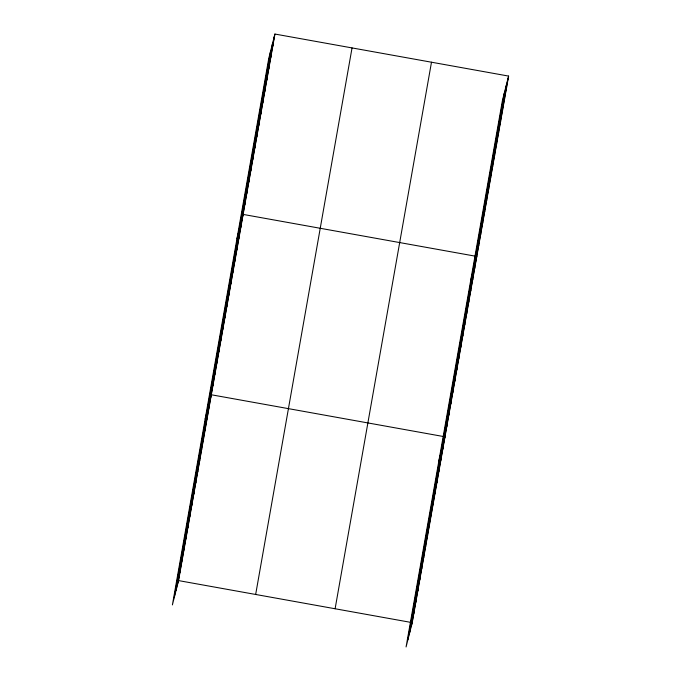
<?xml version="1.0" encoding="UTF-8"?>
<svg xmlns="http://www.w3.org/2000/svg" width="681" height="681" viewBox="0 0 681 681"><rect width="100%" height="100%" fill="white"/><g stroke="black" fill="none" stroke-linecap="round" stroke-linejoin="round"><path stroke-width="1.02" d="M174.217 597.714L270.595 51.177M176.098 590.299L272.468 43.754M177.92 583.098L274.298 36.553M274.928 34.05L268.774 58.37L172.395 604.915L178.55 580.595L274.928 34.05L508.605 76.085L412.226 622.63L406.072 646.95L502.45 100.405L508.605 76.085M255.664 594.462L352.043 47.917M335.112 608.754L431.49 62.209M407.893 639.748L504.272 93.203M409.775 632.334L506.153 85.789M411.596 625.132L507.975 78.587M272.306 47.832L272.936 45.321M270.314 59.102L270.953 56.591M268.331 70.373L268.961 67.87M266.339 81.643L266.978 79.141M264.356 92.914L264.986 90.411M262.364 104.193L263.002 101.682M260.38 115.464L261.01 112.961M258.388 126.734L259.027 124.231M256.405 138.005L257.035 135.502M254.413 149.284L255.052 146.773M252.43 160.554L253.06 158.043M250.438 171.825L251.076 169.322M248.454 183.095L249.084 180.593M246.462 194.374L247.101 191.863M244.479 205.645L245.109 203.134M236.971 238.733L243.126 214.413L475.798 256.26M240.504 228.186L241.134 225.683M238.512 239.457L239.15 236.954M236.528 250.736L237.158 248.225M234.536 262.006L235.175 259.495M232.553 273.277L233.183 270.774M230.561 284.547L231.2 282.045M228.578 295.826L229.208 293.315M226.586 307.097L227.224 304.586M224.602 318.368L225.232 315.865M222.61 329.638L223.249 327.135M220.627 340.909L221.257 338.406M218.635 352.188L219.273 349.676M216.652 363.458L217.282 360.956M214.66 374.729L215.298 372.226M212.676 385.999L213.306 383.497M205.16 419.096L211.314 394.767L444.999 436.802L438.836 461.122M208.761 408.208L209.39 405.697M206.828 419.138L207.467 416.627M204.904 430.069L205.534 427.557M202.972 440.999L203.61 438.496M201.048 451.929L201.678 449.426M199.116 462.859L199.754 460.356M197.192 473.789L197.822 471.286M195.26 484.719L195.898 482.216M193.336 495.649L193.974 493.146M191.412 506.587L192.042 504.076M189.48 517.517L190.118 515.006M187.556 528.447L188.186 525.936M185.624 539.378L186.262 536.866M183.7 550.308L184.33 547.805M181.767 561.238L182.406 558.735M179.844 572.168L180.474 569.665M505.983 89.858L506.621 87.355M504 101.128L504.63 98.626M502.008 112.408L502.638 109.896M500.016 123.678L500.654 121.175M498.032 134.949L498.662 132.446M496.04 146.219L496.679 143.717M494.057 157.498L494.687 154.987M492.065 168.769L492.703 166.258M490.082 180.039L490.712 177.537M488.09 191.31L488.728 188.807M486.106 202.589L486.736 200.078M484.114 213.86L484.753 211.348M482.131 225.13L482.761 222.627M480.139 236.401L480.777 233.898M478.156 247.671L478.786 245.169M470.648 280.768L476.802 256.439M474.18 270.221L474.81 267.71M472.188 281.491L472.827 278.989M470.205 292.762L470.835 290.259M468.213 304.041L468.851 301.53M466.23 315.312L466.86 312.8M464.238 326.582L464.876 324.079M462.254 337.853L462.884 335.35M460.262 349.123L460.901 346.62M458.279 360.402L458.909 357.891M456.287 371.673L456.925 369.17M454.304 382.943L454.934 380.441M452.312 394.214L452.95 391.711M450.328 405.493L450.958 402.982M448.336 416.763L448.975 414.252M446.353 428.034L446.983 425.531M442.437 450.235L443.067 447.732M440.505 461.165L441.143 458.662M438.581 472.103L439.211 469.592M436.649 483.033L437.287 480.522M434.725 493.963L435.355 491.452M432.793 504.893L433.431 502.382M430.869 515.823L431.499 513.321M428.945 526.753L429.575 524.251M427.013 537.684L427.651 535.181M425.089 548.614L425.719 546.111M423.156 559.544L423.795 557.041M421.233 570.474L421.862 567.971M419.3 581.404L419.939 578.901M417.376 592.342L418.006 589.831M415.444 603.272L416.082 600.761M413.52 614.202L414.159 611.691M178.55 580.595L412.226 622.63"/></g></svg>
